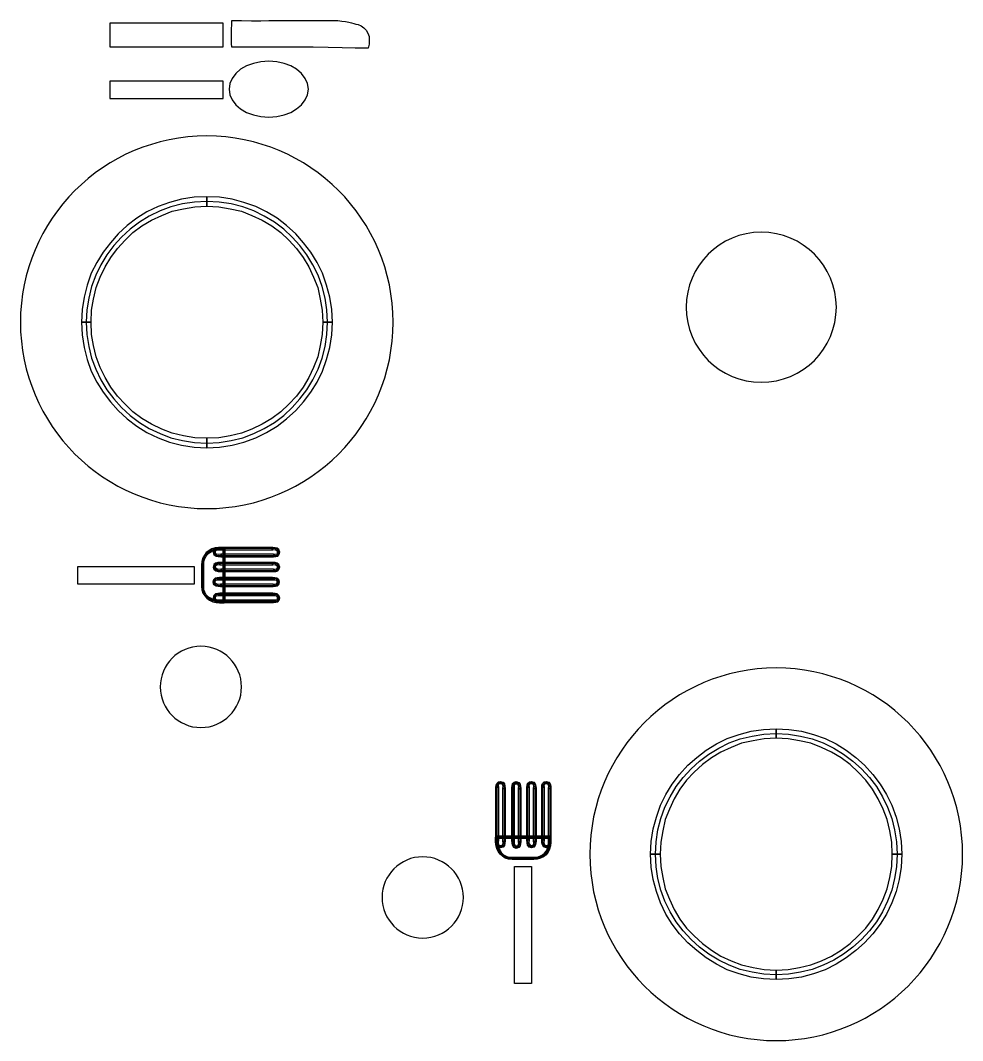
# Model space of a CAD drawing. Header units: millimetres. Extents: x -3817 to 5248, y 289 to 3424.
# Drawn here: x 2190.4 to 2258.1, y 1907.6 to 1981 of the extents above; entities that cross this region are included whole.
import ezdxf

# ---------------------------------------------------------------- set-up
doc = ezdxf.new("R2010")
doc.units = ezdxf.units.MM
doc.layers.add('AMENAGEMENT', color=8, linetype='Continuous', lineweight=9)
doc.layers.add('Mobilier', color=8, linetype='Continuous', lineweight=25)

# ---------------------------------------------------------------- blocks, each defined once
blk = doc.blocks.new('salle à manger_01')
at = {"layer": 'Mobilier'}
for points in [[(-92.089, 0.782), (-92.089, 0.782), (-92.056, 1.415), (-91.956, 1.997), (-91.823, 2.597), (-91.607, 3.146), (-91.357, 3.679), (-91.057, 4.178), (-90.708, 4.644), (-90.308, 5.077), (-89.892, 5.477), (-89.426, 5.826), (-88.926, 6.126), (-88.377, 6.376), (-87.844, 6.592), (-87.245, 6.725), (-86.662, 6.825), (-86.03, 6.858), (-86.03, 7.358), (-86.696, 7.325), (-87.345, 7.225), (-87.978, 7.058), (-88.577, 6.842), (-89.16, 6.559), (-89.692, 6.226), (-90.192, 5.843), (-90.674, 5.41), (-91.074, 4.944), (-91.457, 4.445), (-91.79, 3.912), (-92.073, 3.346), (-92.289, 2.73), (-92.456, 2.097), (-92.556, 1.448), (-92.589, 0.782), (-92.589, 0.782), (-92.089, 0.782)], [(-92.339, 0.782), (-92.306, 0.133), (-92.206, -0.483), (-92.056, -1.099), (-91.84, -1.682), (-91.573, -2.231), (-91.257, -2.747), (-90.891, -3.23), (-90.491, -3.679), (-90.042, -4.096), (-89.559, -4.462), (-89.043, -4.778), (-88.477, -5.044), (-87.911, -5.261), (-87.295, -5.411), (-86.679, -5.511), (-86.03, -5.544), (-85.381, -5.511), (-84.748, -5.411), (-84.149, -5.261), (-83.566, -5.044), (-83.017, -4.778), (-82.484, -4.462), (-82.001, -4.096), (-81.552, -3.679), (-81.152, -3.23), (-80.786, -2.747), (-80.47, -2.231), (-80.203, -1.682), (-79.987, -1.099), (-79.837, -0.483), (-79.737, 0.133), (-79.704, 0.782), (-79.737, 1.431), (-79.837, 2.047), (-79.987, 2.663), (-80.203, 3.246), (-80.47, 3.795), (-80.786, 4.311), (-81.152, 4.794), (-81.552, 5.244), (-82.001, 5.66), (-82.484, 6.026), (-83.017, 6.342), (-83.566, 6.609), (-84.149, 6.825), (-84.748, 6.975), (-85.381, 7.075), (-86.03, 7.108), (-86.679, 7.075), (-87.295, 6.975), (-87.911, 6.825), (-88.477, 6.609), (-89.043, 6.342), (-89.559, 6.026), (-90.042, 5.66), (-90.491, 5.244), (-90.891, 4.794), (-91.257, 4.311), (-91.573, 3.795), (-91.84, 3.246), (-92.056, 2.663), (-92.206, 2.047), (-92.306, 1.431), (-92.339, 0.782), (-92.339, 0.782)], [(-86.03, 6.858), (-86.03, 6.858), (-85.397, 6.825), (-84.798, 6.725), (-84.215, 6.592), (-83.666, 6.376), (-83.133, 6.126), (-82.617, 5.826), (-82.151, 5.477), (-81.735, 5.077), (-81.335, 4.644), (-80.986, 4.178), (-80.686, 3.679), (-80.436, 3.146), (-80.22, 2.597), (-80.087, 1.997), (-79.987, 1.415), (-79.954, 0.782), (-79.454, 0.782), (-79.488, 1.448), (-79.587, 2.097), (-79.754, 2.73), (-79.97, 3.346), (-80.253, 3.912), (-80.586, 4.445), (-80.969, 4.944), (-81.369, 5.41), (-81.851, 5.843), (-82.351, 6.226), (-82.9, 6.559), (-83.466, 6.842), (-84.082, 7.058), (-84.698, 7.225), (-85.364, 7.325), (-86.03, 7.358), (-86.03, 7.358), (-86.03, 6.858)], [(-86.03, -5.294), (-86.03, -5.294), (-86.662, -5.261), (-87.245, -5.161), (-87.844, -5.028), (-88.377, -4.811), (-88.926, -4.562), (-89.426, -4.262), (-89.892, -3.912), (-90.308, -3.513), (-90.708, -3.08), (-91.057, -2.614), (-91.357, -2.114), (-91.607, -1.582), (-91.823, -1.032), (-91.956, -0.433), (-92.056, 0.15), (-92.089, 0.782), (-92.589, 0.782), (-92.556, 0.116), (-92.456, -0.533), (-92.289, -1.166), (-92.073, -1.782), (-91.79, -2.348), (-91.457, -2.88), (-91.074, -3.38), (-90.674, -3.846), (-90.192, -4.279), (-89.692, -4.662), (-89.16, -4.994), (-88.577, -5.277), (-87.978, -5.494), (-87.345, -5.66), (-86.696, -5.76), (-86.03, -5.794), (-86.03, -5.794), (-86.03, -5.294)], [(-79.954, 0.782), (-79.954, 0.782), (-79.987, 0.15), (-80.087, -0.433), (-80.22, -1.032), (-80.436, -1.582), (-80.686, -2.114), (-80.986, -2.614), (-81.335, -3.08), (-81.735, -3.513), (-82.151, -3.912), (-82.617, -4.262), (-83.133, -4.562), (-83.666, -4.811), (-84.215, -5.028), (-84.798, -5.161), (-85.397, -5.261), (-86.03, -5.294), (-86.03, -5.794), (-85.364, -5.76), (-84.698, -5.66), (-84.082, -5.494), (-83.466, -5.277), (-82.9, -4.994), (-82.351, -4.662), (-81.851, -4.279), (-81.369, -3.846), (-80.969, -3.38), (-80.586, -2.88), (-80.253, -2.348), (-79.97, -1.782), (-79.754, -1.166), (-79.587, -0.533), (-79.488, 0.116), (-79.454, 0.782), (-79.454, 0.782), (-79.954, 0.782)], [(-85.414, -11.008), (-85.414, -11.008), (-85.594, -11.034), (-85.76, -11.085), (-85.914, -11.162), (-86.055, -11.264), (-86.157, -11.405), (-86.234, -11.559), (-86.285, -11.738), (-86.311, -11.918), (-86.183, -11.918), (-86.183, -11.738), (-86.131, -11.585), (-86.055, -11.457), (-85.978, -11.341), (-85.862, -11.264), (-85.734, -11.188), (-85.594, -11.136), (-85.414, -11.136), (-85.414, -11.136), (-85.414, -11.136), (-85.376, -11.111), (-85.35, -11.072), (-85.376, -11.034), (-85.414, -11.008), (-85.414, -11.008)], [(-85.133, -11.072), (-85.133, -11.175), (-85.133, -11.316), (-85.133, -11.482), (-85.133, -11.661), (-85.133, -11.866), (-85.133, -12.084), (-85.133, -12.302), (-85.133, -12.519), (-85.133, -12.75), (-85.133, -12.955), (-85.133, -13.16), (-85.133, -13.352), (-85.133, -13.518), (-85.133, -13.659), (-85.133, -13.774), (-85.133, -13.851), (-85.363, -13.851), (-85.542, -13.838), (-85.709, -13.8), (-85.862, -13.723), (-85.99, -13.633), (-86.093, -13.518), (-86.183, -13.377), (-86.234, -13.224), (-86.247, -13.044), (-86.247, -11.918), (-86.234, -11.738), (-86.183, -11.572), (-86.106, -11.431), (-86.016, -11.303), (-85.888, -11.213), (-85.747, -11.136), (-85.594, -11.085), (-85.414, -11.072), (-85.133, -11.072), (-85.133, -11.072)], [(-85.568, -11.252), (-85.568, -11.252), (-85.555, -11.175), (-85.517, -11.149), (-85.453, -11.124), (-85.337, -11.136), (-85.337, -11.008), (-85.453, -11.021), (-85.568, -11.047), (-85.658, -11.124), (-85.696, -11.252), (-85.696, -11.252), (-85.696, -11.252), (-85.67, -11.29), (-85.632, -11.316), (-85.594, -11.29), (-85.568, -11.252), (-85.568, -11.252)], [(-85.632, -11.252), (-85.606, -11.354), (-85.529, -11.405), (-85.427, -11.431), (-85.299, -11.431), (-82.533, -11.431), (-82.418, -11.431), (-82.341, -11.405), (-82.29, -11.354), (-82.277, -11.252), (-82.277, -11.252), (-82.302, -11.149), (-82.367, -11.098), (-82.456, -11.072), (-82.571, -11.072), (-85.337, -11.072), (-85.453, -11.072), (-85.542, -11.098), (-85.606, -11.149), (-85.632, -11.252), (-85.632, -11.252), (-85.632, -11.252)], [(-85.068, -11.072), (-85.133, -11.008), (-85.414, -11.008), (-85.414, -11.136), (-85.133, -11.136), (-85.197, -11.072), (-85.133, -11.136), (-85.094, -11.111), (-85.068, -11.072), (-85.094, -11.034), (-85.133, -11.008), (-85.068, -11.072)], [(-85.337, -11.136), (-85.337, -11.136), (-82.571, -11.136), (-82.571, -11.008), (-85.337, -11.008), (-85.337, -11.008), (-85.337, -11.008), (-85.376, -11.034), (-85.389, -11.072), (-85.376, -11.111), (-85.337, -11.136), (-85.337, -11.136)], [(-85.133, -13.915), (-85.068, -13.851), (-85.068, -13.774), (-85.068, -13.659), (-85.068, -13.518), (-85.068, -13.352), (-85.068, -13.16), (-85.068, -12.955), (-85.068, -12.75), (-85.068, -12.519), (-85.068, -12.302), (-85.068, -12.084), (-85.068, -11.866), (-85.068, -11.661), (-85.068, -11.482), (-85.068, -11.316), (-85.068, -11.175), (-85.068, -11.072), (-85.197, -11.072), (-85.197, -11.175), (-85.197, -11.316), (-85.197, -11.482), (-85.197, -11.661), (-85.197, -11.866), (-85.197, -12.084), (-85.197, -12.302), (-85.197, -12.519), (-85.197, -12.75), (-85.197, -12.955), (-85.197, -13.16), (-85.197, -13.352), (-85.197, -13.518), (-85.197, -13.659), (-85.197, -13.774), (-85.197, -13.851), (-85.133, -13.787), (-85.197, -13.851), (-85.171, -13.89), (-85.133, -13.915), (-85.094, -13.89), (-85.068, -13.851), (-85.133, -13.915)], [(-82.571, -11.136), (-82.571, -11.136), (-82.456, -11.124), (-82.392, -11.149), (-82.354, -11.175), (-82.341, -11.252), (-82.213, -11.252), (-82.251, -11.124), (-82.341, -11.047), (-82.456, -11.021), (-82.571, -11.008), (-82.571, -11.008), (-82.571, -11.008), (-82.61, -11.034), (-82.623, -11.072), (-82.61, -11.111), (-82.571, -11.136), (-82.571, -11.136)], [(-82.341, -11.252), (-82.341, -11.252), (-82.341, -11.341), (-82.367, -11.354), (-82.418, -11.38), (-82.533, -11.367), (-82.533, -11.495), (-82.418, -11.482), (-82.315, -11.457), (-82.238, -11.367), (-82.213, -11.252), (-82.213, -11.252), (-82.213, -11.252), (-82.238, -11.213), (-82.277, -11.2), (-82.315, -11.213), (-82.341, -11.252), (-82.341, -11.252)], [(-82.341, -11.252), (-82.277, -11.252), (-82.277, -11.252), (-82.277, -11.252), (-82.277, -11.252), (-82.213, -11.252), (-82.213, -11.252), (-82.238, -11.213), (-82.277, -11.2), (-82.315, -11.213), (-82.341, -11.252), (-82.341, -11.252)], [(-85.299, -11.367), (-85.299, -11.367), (-85.427, -11.38), (-85.517, -11.354), (-85.555, -11.328), (-85.568, -11.252), (-85.696, -11.252), (-85.658, -11.38), (-85.542, -11.457), (-85.427, -11.482), (-85.299, -11.495), (-85.299, -11.495), (-85.299, -11.495), (-85.261, -11.469), (-85.235, -11.431), (-85.261, -11.393), (-85.299, -11.367), (-85.299, -11.367)], [(-85.568, -11.252), (-85.632, -11.252), (-85.632, -11.252), (-85.632, -11.252), (-85.632, -11.252), (-85.696, -11.252), (-85.696, -11.252), (-85.67, -11.29), (-85.632, -11.316), (-85.594, -11.29), (-85.568, -11.252), (-85.568, -11.252)], [(-82.533, -11.367), (-82.533, -11.367), (-85.299, -11.367), (-85.299, -11.495), (-82.533, -11.495), (-82.533, -11.495), (-82.533, -11.495), (-82.495, -11.469), (-82.469, -11.431), (-82.495, -11.393), (-82.533, -11.367), (-82.533, -11.367)], [(-92.803, -12.916), (-86.669, -12.916), (-86.669, -12.02), (-92.803, -12.02), (-92.803, -12.916), (-92.803, -12.916)], [(-86.311, -11.918), (-86.311, -11.918), (-86.311, -13.044), (-86.183, -13.044), (-86.183, -11.918), (-86.183, -11.918), (-86.183, -11.918), (-86.208, -11.879), (-86.247, -11.866), (-86.285, -11.879), (-86.311, -11.918), (-86.311, -11.918)], [(-85.568, -12.033), (-85.568, -12.033), (-85.555, -11.956), (-85.517, -11.93), (-85.453, -11.905), (-85.337, -11.918), (-85.337, -11.789), (-85.453, -11.802), (-85.568, -11.828), (-85.658, -11.905), (-85.696, -12.033), (-85.696, -12.033), (-85.696, -12.033), (-85.67, -12.071), (-85.632, -12.097), (-85.594, -12.071), (-85.568, -12.033), (-85.568, -12.033)], [(-85.299, -12.148), (-85.299, -12.148), (-85.427, -12.161), (-85.504, -12.135), (-85.555, -12.097), (-85.568, -12.033), (-85.696, -12.033), (-85.658, -12.148), (-85.555, -12.238), (-85.427, -12.263), (-85.299, -12.276), (-85.299, -12.276), (-85.299, -12.276), (-85.261, -12.25), (-85.235, -12.212), (-85.261, -12.174), (-85.299, -12.148), (-85.299, -12.148)], [(-85.568, -12.033), (-85.632, -12.033), (-85.632, -12.033), (-85.632, -12.033), (-85.632, -12.033), (-85.696, -12.033), (-85.696, -12.033), (-85.67, -12.071), (-85.632, -12.097), (-85.594, -12.071), (-85.568, -12.033), (-85.568, -12.033)], [(-85.632, -12.033), (-85.606, -12.122), (-85.529, -12.186), (-85.427, -12.212), (-85.299, -12.212), (-82.533, -12.212), (-82.418, -12.212), (-82.341, -12.186), (-82.29, -12.122), (-82.277, -12.033), (-82.277, -12.033), (-82.302, -11.93), (-82.367, -11.879), (-82.456, -11.854), (-82.571, -11.854), (-85.337, -11.854), (-85.453, -11.854), (-85.542, -11.879), (-85.606, -11.93), (-85.632, -12.033), (-85.632, -12.033), (-85.632, -12.033)], [(-85.337, -11.918), (-85.337, -11.918), (-82.571, -11.918), (-82.571, -11.789), (-85.337, -11.789), (-85.337, -11.789), (-85.337, -11.789), (-85.376, -11.815), (-85.389, -11.854), (-85.376, -11.892), (-85.337, -11.918), (-85.337, -11.918)], [(-82.533, -12.148), (-82.533, -12.148), (-85.299, -12.148), (-85.299, -12.276), (-82.533, -12.276), (-82.533, -12.276), (-82.533, -12.276), (-82.495, -12.25), (-82.469, -12.212), (-82.495, -12.174), (-82.533, -12.148), (-82.533, -12.148)], [(-82.571, -11.918), (-82.571, -11.918), (-82.456, -11.905), (-82.392, -11.93), (-82.354, -11.956), (-82.341, -12.033), (-82.213, -12.033), (-82.251, -11.905), (-82.341, -11.828), (-82.456, -11.802), (-82.571, -11.789), (-82.571, -11.789), (-82.571, -11.789), (-82.61, -11.815), (-82.623, -11.854), (-82.61, -11.892), (-82.571, -11.918), (-82.571, -11.918)], [(-82.341, -12.033), (-82.341, -12.033), (-82.341, -12.11), (-82.367, -12.135), (-82.418, -12.161), (-82.533, -12.148), (-82.533, -12.276), (-82.418, -12.263), (-82.315, -12.238), (-82.238, -12.135), (-82.213, -12.033), (-82.213, -12.033), (-82.213, -12.033), (-82.238, -11.994), (-82.277, -11.982), (-82.315, -11.994), (-82.341, -12.033), (-82.341, -12.033)], [(-82.341, -12.033), (-82.277, -12.033), (-82.277, -12.033), (-82.277, -12.033), (-82.277, -12.033), (-82.213, -12.033), (-82.213, -12.033), (-82.238, -11.994), (-82.277, -11.982), (-82.315, -11.994), (-82.341, -12.033), (-82.341, -12.033)], [(-85.594, -12.827), (-85.594, -12.827), (-85.581, -12.75), (-85.542, -12.724), (-85.478, -12.699), (-85.363, -12.711), (-85.363, -12.583), (-85.478, -12.596), (-85.594, -12.622), (-85.683, -12.699), (-85.722, -12.827), (-85.722, -12.827), (-85.722, -12.827), (-85.696, -12.865), (-85.658, -12.891), (-85.619, -12.865), (-85.594, -12.827), (-85.594, -12.827)], [(-85.658, -12.827), (-85.632, -12.916), (-85.542, -12.968), (-85.44, -12.993), (-85.312, -12.993), (-82.546, -12.993), (-82.431, -12.993), (-82.354, -12.968), (-82.302, -12.916), (-82.29, -12.827), (-82.29, -12.827), (-82.315, -12.724), (-82.379, -12.673), (-82.469, -12.647), (-82.584, -12.647), (-85.363, -12.647), (-85.478, -12.647), (-85.568, -12.673), (-85.632, -12.724), (-85.658, -12.827), (-85.658, -12.827), (-85.658, -12.827)], [(-85.363, -12.711), (-85.363, -12.711), (-82.584, -12.711), (-82.584, -12.583), (-85.363, -12.583), (-85.363, -12.583), (-85.363, -12.583), (-85.401, -12.609), (-85.414, -12.647), (-85.401, -12.686), (-85.363, -12.711), (-85.363, -12.711)], [(-82.584, -12.711), (-82.584, -12.711), (-82.469, -12.699), (-82.405, -12.724), (-82.367, -12.75), (-82.354, -12.827), (-82.226, -12.827), (-82.264, -12.699), (-82.354, -12.622), (-82.469, -12.596), (-82.584, -12.583), (-82.584, -12.583), (-82.584, -12.583), (-82.623, -12.609), (-82.635, -12.647), (-82.623, -12.686), (-82.584, -12.711), (-82.584, -12.711)], [(-82.354, -12.827), (-82.354, -12.827), (-82.354, -12.891), (-82.379, -12.916), (-82.431, -12.942), (-82.546, -12.929), (-82.546, -13.057), (-82.431, -13.044), (-82.328, -13.019), (-82.251, -12.942), (-82.226, -12.827), (-82.226, -12.827), (-82.226, -12.827), (-82.251, -12.788), (-82.29, -12.776), (-82.328, -12.788), (-82.354, -12.827), (-82.354, -12.827)], [(-82.354, -12.827), (-82.29, -12.827), (-82.29, -12.827), (-82.29, -12.827), (-82.29, -12.827), (-82.226, -12.827), (-82.226, -12.827), (-82.251, -12.788), (-82.29, -12.776), (-82.328, -12.788), (-82.354, -12.827), (-82.354, -12.827)], [(-86.311, -13.044), (-86.311, -13.044), (-86.285, -13.224), (-86.234, -13.403), (-86.131, -13.544), (-86.029, -13.672), (-85.888, -13.774), (-85.722, -13.851), (-85.542, -13.89), (-85.363, -13.915), (-85.363, -13.787), (-85.542, -13.787), (-85.696, -13.749), (-85.837, -13.672), (-85.952, -13.595), (-86.055, -13.493), (-86.131, -13.352), (-86.183, -13.224), (-86.183, -13.044), (-86.183, -13.044), (-86.183, -13.044), (-86.208, -13.006), (-86.247, -12.993), (-86.285, -13.006), (-86.311, -13.044), (-86.311, -13.044)], [(-85.312, -12.929), (-85.312, -12.929), (-85.44, -12.942), (-85.529, -12.916), (-85.594, -12.878), (-85.594, -12.827), (-85.722, -12.827), (-85.67, -12.955), (-85.555, -13.019), (-85.44, -13.044), (-85.312, -13.057), (-85.312, -13.057), (-85.312, -13.057), (-85.273, -13.032), (-85.248, -12.993), (-85.273, -12.955), (-85.312, -12.929), (-85.312, -12.929)], [(-85.594, -12.827), (-85.658, -12.827), (-85.658, -12.827), (-85.658, -12.827), (-85.658, -12.827), (-85.722, -12.827), (-85.722, -12.827), (-85.696, -12.865), (-85.658, -12.891), (-85.619, -12.865), (-85.594, -12.827), (-85.594, -12.827)], [(-82.546, -12.929), (-82.546, -12.929), (-85.312, -12.929), (-85.312, -13.057), (-82.546, -13.057), (-82.546, -13.057), (-82.546, -13.057), (-82.507, -13.032), (-82.482, -12.993), (-82.507, -12.955), (-82.546, -12.929), (-82.546, -12.929)], [(-85.568, -13.646), (-85.568, -13.646), (-85.555, -13.569), (-85.517, -13.544), (-85.453, -13.518), (-85.337, -13.531), (-85.337, -13.403), (-85.453, -13.416), (-85.568, -13.441), (-85.658, -13.518), (-85.696, -13.646), (-85.696, -13.646), (-85.696, -13.646), (-85.67, -13.685), (-85.632, -13.71), (-85.594, -13.685), (-85.568, -13.646), (-85.568, -13.646)], [(-85.299, -13.762), (-85.299, -13.762), (-85.427, -13.774), (-85.517, -13.749), (-85.555, -13.723), (-85.568, -13.646), (-85.696, -13.646), (-85.658, -13.774), (-85.542, -13.851), (-85.427, -13.877), (-85.299, -13.89), (-85.299, -13.89), (-85.299, -13.89), (-85.261, -13.864), (-85.235, -13.826), (-85.261, -13.787), (-85.299, -13.762), (-85.299, -13.762)], [(-85.568, -13.646), (-85.632, -13.646), (-85.632, -13.646), (-85.632, -13.646), (-85.632, -13.646), (-85.696, -13.646), (-85.696, -13.646), (-85.67, -13.685), (-85.632, -13.71), (-85.594, -13.685), (-85.568, -13.646), (-85.568, -13.646)], [(-85.632, -13.646), (-85.606, -13.749), (-85.529, -13.8), (-85.427, -13.826), (-85.299, -13.826), (-82.533, -13.826), (-82.418, -13.826), (-82.341, -13.8), (-82.29, -13.749), (-82.277, -13.646), (-82.277, -13.646), (-82.302, -13.544), (-82.367, -13.493), (-82.456, -13.467), (-82.571, -13.467), (-85.337, -13.467), (-85.453, -13.467), (-85.542, -13.493), (-85.606, -13.544), (-85.632, -13.646), (-85.632, -13.646), (-85.632, -13.646)], [(-85.363, -13.915), (-85.363, -13.915), (-85.133, -13.915), (-85.133, -13.787), (-85.363, -13.787), (-85.363, -13.787), (-85.363, -13.787), (-85.401, -13.813), (-85.414, -13.851), (-85.401, -13.89), (-85.363, -13.915), (-85.363, -13.915)], [(-85.337, -13.531), (-85.337, -13.531), (-82.571, -13.531), (-82.571, -13.403), (-85.337, -13.403), (-85.337, -13.403), (-85.337, -13.403), (-85.376, -13.429), (-85.389, -13.467), (-85.376, -13.505), (-85.337, -13.531), (-85.337, -13.531)], [(-82.533, -13.762), (-82.533, -13.762), (-85.299, -13.762), (-85.299, -13.89), (-82.533, -13.89), (-82.533, -13.89), (-82.533, -13.89), (-82.495, -13.864), (-82.469, -13.826), (-82.495, -13.787), (-82.533, -13.762), (-82.533, -13.762)], [(-82.571, -13.531), (-82.571, -13.531), (-82.456, -13.518), (-82.392, -13.544), (-82.354, -13.569), (-82.341, -13.646), (-82.213, -13.646), (-82.251, -13.518), (-82.341, -13.441), (-82.456, -13.416), (-82.571, -13.403), (-82.571, -13.403), (-82.571, -13.403), (-82.61, -13.429), (-82.623, -13.467), (-82.61, -13.505), (-82.571, -13.531), (-82.571, -13.531)], [(-82.341, -13.646), (-82.341, -13.646), (-82.341, -13.736), (-82.367, -13.749), (-82.418, -13.774), (-82.533, -13.762), (-82.533, -13.89), (-82.418, -13.877), (-82.315, -13.851), (-82.238, -13.762), (-82.213, -13.646), (-82.213, -13.646), (-82.213, -13.646), (-82.238, -13.608), (-82.277, -13.595), (-82.315, -13.608), (-82.341, -13.646), (-82.341, -13.646)], [(-82.341, -13.646), (-82.277, -13.646), (-82.277, -13.646), (-82.277, -13.646), (-82.277, -13.646), (-82.213, -13.646), (-82.213, -13.646), (-82.238, -13.608), (-82.277, -13.595), (-82.315, -13.608), (-82.341, -13.646), (-82.341, -13.646)], [(-42.587, -21.108), (-42.651, -20.942), (-42.753, -20.801), (-42.881, -20.686), (-43.035, -20.596), (-43.214, -20.532), (-43.406, -20.519), (-43.611, -20.532), (-43.829, -20.583), (-43.816, -21.262), (-43.803, -21.941), (-43.79, -22.671), (-43.777, -23.452), (-43.777, -24.323), (-43.777, -25.718), (-43.777, -27.05), (-43.777, -27.716), (-43.573, -27.729), (-43.368, -27.729), (-43.163, -27.729), (-42.971, -27.729), (-42.791, -27.729), (-42.625, -27.716), (-42.484, -27.716), (-42.369, -27.716), (-42.382, -27.204), (-42.394, -26.692), (-42.394, -26.205), (-42.382, -25.782), (-42.382, -25.078), (-42.382, -24.028), (-42.369, -23.004), (-42.369, -22.402), (-42.382, -22.171), (-42.407, -21.953), (-42.433, -21.761), (-42.459, -21.595), (-42.497, -21.454), (-42.535, -21.326), (-42.561, -21.224), (-42.587, -21.108), (-42.587, -21.108)], [(-58.174, -22.95), (-58.174, -22.95), (-58.806, -22.984), (-59.389, -23.084), (-59.988, -23.217), (-60.538, -23.433), (-61.07, -23.683), (-61.57, -23.983), (-62.036, -24.332), (-62.469, -24.732), (-62.868, -25.148), (-63.218, -25.614), (-63.518, -26.13), (-63.767, -26.663), (-63.984, -27.212), (-64.117, -27.795), (-64.217, -28.394), (-64.25, -29.027), (-64.75, -29.027), (-64.716, -28.361), (-64.616, -27.695), (-64.45, -27.079), (-64.233, -26.463), (-63.95, -25.897), (-63.618, -25.348), (-63.235, -24.848), (-62.802, -24.365), (-62.336, -23.966), (-61.836, -23.583), (-61.304, -23.25), (-60.738, -22.967), (-60.122, -22.751), (-59.489, -22.584), (-58.84, -22.484), (-58.174, -22.451), (-58.174, -22.451), (-58.174, -22.95)], [(-58.174, -35.336), (-58.823, -35.303), (-59.439, -35.203), (-60.055, -35.053), (-60.638, -34.837), (-61.187, -34.57), (-61.703, -34.254), (-62.186, -33.888), (-62.635, -33.488), (-63.052, -33.039), (-63.418, -32.556), (-63.734, -32.04), (-64, -31.474), (-64.217, -30.908), (-64.367, -30.292), (-64.467, -29.676), (-64.5, -29.027), (-64.467, -28.377), (-64.367, -27.745), (-64.217, -27.146), (-64, -26.563), (-63.734, -26.014), (-63.418, -25.481), (-63.052, -24.998), (-62.635, -24.549), (-62.186, -24.149), (-61.703, -23.783), (-61.187, -23.467), (-60.638, -23.2), (-60.055, -22.984), (-59.439, -22.834), (-58.823, -22.734), (-58.174, -22.701), (-57.525, -22.734), (-56.909, -22.834), (-56.293, -22.984), (-55.71, -23.2), (-55.161, -23.467), (-54.645, -23.783), (-54.162, -24.149), (-53.712, -24.549), (-53.296, -24.998), (-52.93, -25.481), (-52.614, -26.014), (-52.347, -26.563), (-52.131, -27.146), (-51.981, -27.745), (-51.881, -28.377), (-51.848, -29.027), (-51.881, -29.676), (-51.981, -30.292), (-52.131, -30.908), (-52.347, -31.474), (-52.614, -32.04), (-52.93, -32.556), (-53.296, -33.039), (-53.712, -33.488), (-54.162, -33.888), (-54.645, -34.254), (-55.161, -34.57), (-55.71, -34.837), (-56.293, -35.053), (-56.909, -35.203), (-57.525, -35.303), (-58.174, -35.336), (-58.174, -35.336)], [(-52.098, -29.027), (-52.098, -29.027), (-52.131, -28.394), (-52.231, -27.795), (-52.364, -27.212), (-52.58, -26.663), (-52.83, -26.13), (-53.13, -25.614), (-53.479, -25.148), (-53.879, -24.732), (-54.312, -24.332), (-54.778, -23.983), (-55.277, -23.683), (-55.81, -23.433), (-56.359, -23.217), (-56.959, -23.084), (-57.541, -22.984), (-58.174, -22.95), (-58.174, -22.451), (-57.508, -22.484), (-56.859, -22.584), (-56.226, -22.751), (-55.61, -22.967), (-55.044, -23.25), (-54.511, -23.583), (-54.012, -23.966), (-53.546, -24.365), (-53.113, -24.848), (-52.73, -25.348), (-52.397, -25.897), (-52.114, -26.463), (-51.898, -27.079), (-51.731, -27.695), (-51.631, -28.361), (-51.598, -29.027), (-51.598, -29.027), (-52.098, -29.027)], [(-45.967, -27.857), (-46.262, -27.818), (-46.531, -27.69), (-46.787, -27.498), (-47.004, -27.255), (-47.184, -26.948), (-47.312, -26.589), (-47.401, -26.205), (-47.427, -25.782), (-47.401, -25.36), (-47.312, -24.976), (-47.184, -24.63), (-47.004, -24.323), (-46.787, -24.066), (-46.531, -23.874), (-46.262, -23.746), (-45.967, -23.708), (-45.673, -23.746), (-45.404, -23.874), (-45.148, -24.066), (-44.93, -24.323), (-44.751, -24.63), (-44.623, -24.976), (-44.533, -25.36), (-44.507, -25.782), (-44.533, -26.205), (-44.623, -26.589), (-44.751, -26.948), (-44.93, -27.255), (-45.148, -27.498), (-45.404, -27.69), (-45.673, -27.818), (-45.967, -27.857), (-45.967, -27.857)], [(-72.602, -25.338), (-72.602, -25.338), (-72.692, -25.338), (-72.705, -25.363), (-72.73, -25.415), (-72.718, -25.53), (-72.846, -25.53), (-72.833, -25.415), (-72.807, -25.312), (-72.718, -25.235), (-72.602, -25.21), (-72.602, -25.21), (-72.602, -25.21), (-72.564, -25.235), (-72.551, -25.274), (-72.564, -25.312), (-72.602, -25.338), (-72.602, -25.338)], [(-72.718, -25.53), (-72.718, -25.53), (-72.718, -28.296), (-72.846, -28.296), (-72.846, -25.53), (-72.846, -25.53), (-72.846, -25.53), (-72.82, -25.491), (-72.782, -25.466), (-72.743, -25.491), (-72.718, -25.53), (-72.718, -25.53)], [(-72.602, -28.629), (-72.705, -28.603), (-72.756, -28.526), (-72.782, -28.424), (-72.782, -28.296), (-72.782, -25.53), (-72.782, -25.415), (-72.756, -25.338), (-72.705, -25.286), (-72.602, -25.274), (-72.602, -25.274), (-72.5, -25.299), (-72.449, -25.363), (-72.423, -25.453), (-72.423, -25.568), (-72.423, -28.334), (-72.423, -28.449), (-72.449, -28.539), (-72.5, -28.603), (-72.602, -28.629), (-72.602, -28.629), (-72.602, -28.629)], [(-72.602, -25.338), (-72.602, -25.274), (-72.602, -25.274), (-72.602, -25.274), (-72.602, -25.274), (-72.602, -25.21), (-72.602, -25.21), (-72.564, -25.235), (-72.551, -25.274), (-72.564, -25.312), (-72.602, -25.338), (-72.602, -25.338)], [(-72.487, -25.568), (-72.487, -25.568), (-72.474, -25.453), (-72.5, -25.389), (-72.525, -25.351), (-72.602, -25.338), (-72.602, -25.21), (-72.474, -25.248), (-72.397, -25.338), (-72.372, -25.453), (-72.359, -25.568), (-72.359, -25.568), (-72.359, -25.568), (-72.385, -25.607), (-72.423, -25.619), (-72.461, -25.607), (-72.487, -25.568), (-72.487, -25.568)], [(-72.487, -28.334), (-72.487, -28.334), (-72.487, -25.568), (-72.359, -25.568), (-72.359, -28.334), (-72.359, -28.334), (-72.359, -28.334), (-72.385, -28.373), (-72.423, -28.385), (-72.461, -28.373), (-72.487, -28.334), (-72.487, -28.334)], [(-71.783, -25.351), (-71.783, -25.351), (-71.847, -25.351), (-71.872, -25.376), (-71.898, -25.427), (-71.885, -25.543), (-72.013, -25.543), (-72, -25.427), (-71.975, -25.325), (-71.898, -25.248), (-71.783, -25.222), (-71.783, -25.222), (-71.783, -25.222), (-71.744, -25.248), (-71.732, -25.286), (-71.744, -25.325), (-71.783, -25.351), (-71.783, -25.351)], [(-71.885, -25.543), (-71.885, -25.543), (-71.885, -28.309), (-72.013, -28.309), (-72.013, -25.543), (-72.013, -25.543), (-72.013, -25.543), (-71.988, -25.504), (-71.949, -25.479), (-71.911, -25.504), (-71.885, -25.543), (-71.885, -25.543)], [(-71.783, -28.654), (-71.872, -28.629), (-71.924, -28.539), (-71.949, -28.437), (-71.949, -28.309), (-71.949, -25.543), (-71.949, -25.427), (-71.924, -25.351), (-71.872, -25.299), (-71.783, -25.286), (-71.783, -25.286), (-71.68, -25.312), (-71.629, -25.376), (-71.603, -25.466), (-71.603, -25.581), (-71.603, -28.36), (-71.603, -28.475), (-71.629, -28.565), (-71.68, -28.629), (-71.783, -28.654), (-71.783, -28.654), (-71.783, -28.654)], [(-71.783, -25.351), (-71.783, -25.286), (-71.783, -25.286), (-71.783, -25.286), (-71.783, -25.286), (-71.783, -25.222), (-71.783, -25.222), (-71.744, -25.248), (-71.732, -25.286), (-71.744, -25.325), (-71.783, -25.351), (-71.783, -25.351)], [(-71.667, -25.581), (-71.667, -25.581), (-71.655, -25.466), (-71.68, -25.402), (-71.706, -25.363), (-71.783, -25.351), (-71.783, -25.222), (-71.655, -25.261), (-71.578, -25.351), (-71.552, -25.466), (-71.539, -25.581), (-71.539, -25.581), (-71.539, -25.581), (-71.565, -25.619), (-71.603, -25.632), (-71.642, -25.619), (-71.667, -25.581), (-71.667, -25.581)], [(-71.667, -28.36), (-71.667, -28.36), (-71.667, -25.581), (-71.539, -25.581), (-71.539, -28.36), (-71.539, -28.36), (-71.539, -28.36), (-71.565, -28.398), (-71.603, -28.411), (-71.642, -28.398), (-71.667, -28.36), (-71.667, -28.36)], [(-70.989, -25.338), (-70.989, -25.338), (-71.066, -25.338), (-71.091, -25.363), (-71.117, -25.415), (-71.104, -25.53), (-71.232, -25.53), (-71.219, -25.415), (-71.194, -25.312), (-71.091, -25.235), (-70.989, -25.21), (-70.989, -25.21), (-70.989, -25.21), (-70.95, -25.235), (-70.938, -25.274), (-70.95, -25.312), (-70.989, -25.338), (-70.989, -25.338)], [(-71.104, -25.53), (-71.104, -25.53), (-71.104, -28.296), (-71.232, -28.296), (-71.232, -25.53), (-71.232, -25.53), (-71.232, -25.53), (-71.206, -25.491), (-71.168, -25.466), (-71.13, -25.491), (-71.104, -25.53), (-71.104, -25.53)], [(-70.989, -28.629), (-71.078, -28.603), (-71.142, -28.526), (-71.168, -28.424), (-71.168, -28.296), (-71.168, -25.53), (-71.168, -25.415), (-71.142, -25.338), (-71.078, -25.286), (-70.989, -25.274), (-70.989, -25.274), (-70.886, -25.299), (-70.835, -25.363), (-70.81, -25.453), (-70.81, -25.568), (-70.81, -28.334), (-70.81, -28.449), (-70.835, -28.539), (-70.886, -28.603), (-70.989, -28.629), (-70.989, -28.629), (-70.989, -28.629)], [(-70.989, -25.338), (-70.989, -25.274), (-70.989, -25.274), (-70.989, -25.274), (-70.989, -25.274), (-70.989, -25.21), (-70.989, -25.21), (-70.95, -25.235), (-70.938, -25.274), (-70.95, -25.312), (-70.989, -25.338), (-70.989, -25.338)], [(-70.874, -25.568), (-70.874, -25.568), (-70.861, -25.453), (-70.886, -25.389), (-70.912, -25.351), (-70.989, -25.338), (-70.989, -25.21), (-70.861, -25.248), (-70.784, -25.338), (-70.758, -25.453), (-70.745, -25.568), (-70.745, -25.568), (-70.745, -25.568), (-70.771, -25.607), (-70.81, -25.619), (-70.848, -25.607), (-70.874, -25.568), (-70.874, -25.568)], [(-70.874, -28.334), (-70.874, -28.334), (-70.874, -25.568), (-70.745, -25.568), (-70.745, -28.334), (-70.745, -28.334), (-70.745, -28.334), (-70.771, -28.373), (-70.81, -28.385), (-70.848, -28.373), (-70.874, -28.334), (-70.874, -28.334)], [(-70.208, -25.338), (-70.208, -25.338), (-70.297, -25.338), (-70.31, -25.363), (-70.336, -25.415), (-70.323, -25.53), (-70.451, -25.53), (-70.438, -25.415), (-70.413, -25.312), (-70.323, -25.235), (-70.208, -25.21), (-70.208, -25.21), (-70.208, -25.21), (-70.169, -25.235), (-70.156, -25.274), (-70.169, -25.312), (-70.208, -25.338), (-70.208, -25.338)], [(-70.323, -25.53), (-70.323, -25.53), (-70.323, -28.296), (-70.451, -28.296), (-70.451, -25.53), (-70.451, -25.53), (-70.451, -25.53), (-70.425, -25.491), (-70.387, -25.466), (-70.349, -25.491), (-70.323, -25.53), (-70.323, -25.53)], [(-70.208, -28.629), (-70.31, -28.603), (-70.361, -28.526), (-70.387, -28.424), (-70.387, -28.296), (-70.387, -25.53), (-70.387, -25.415), (-70.361, -25.338), (-70.31, -25.286), (-70.208, -25.274), (-70.208, -25.274), (-70.105, -25.299), (-70.054, -25.363), (-70.028, -25.453), (-70.028, -25.568), (-70.028, -28.334), (-70.028, -28.449), (-70.054, -28.539), (-70.105, -28.603), (-70.208, -28.629), (-70.208, -28.629), (-70.208, -28.629)], [(-70.208, -25.338), (-70.208, -25.274), (-70.208, -25.274), (-70.208, -25.274), (-70.208, -25.274), (-70.208, -25.21), (-70.208, -25.21), (-70.169, -25.235), (-70.156, -25.274), (-70.169, -25.312), (-70.208, -25.338), (-70.208, -25.338)], [(-70.092, -25.568), (-70.092, -25.568), (-70.08, -25.453), (-70.105, -25.389), (-70.131, -25.351), (-70.208, -25.338), (-70.208, -25.21), (-70.08, -25.248), (-70.003, -25.338), (-69.977, -25.453), (-69.964, -25.568), (-69.964, -25.568), (-69.964, -25.568), (-69.99, -25.607), (-70.028, -25.619), (-70.067, -25.607), (-70.092, -25.568), (-70.092, -25.568)], [(-70.092, -28.334), (-70.092, -28.334), (-70.092, -25.568), (-69.964, -25.568), (-69.964, -28.334), (-69.964, -28.334), (-69.964, -28.334), (-69.99, -28.373), (-70.028, -28.385), (-70.067, -28.373), (-70.092, -28.334), (-70.092, -28.334)], [(-72.871, -28.129), (-72.807, -28.065), (-72.73, -28.065), (-72.615, -28.065), (-72.474, -28.065), (-72.308, -28.065), (-72.116, -28.065), (-71.911, -28.065), (-71.706, -28.065), (-71.475, -28.065), (-71.258, -28.065), (-71.04, -28.065), (-70.822, -28.065), (-70.617, -28.065), (-70.438, -28.065), (-70.272, -28.065), (-70.131, -28.065), (-70.028, -28.065), (-70.028, -28.193), (-70.131, -28.193), (-70.272, -28.193), (-70.438, -28.193), (-70.617, -28.193), (-70.822, -28.193), (-71.04, -28.193), (-71.258, -28.193), (-71.475, -28.193), (-71.706, -28.193), (-71.911, -28.193), (-72.116, -28.193), (-72.308, -28.193), (-72.474, -28.193), (-72.615, -28.193), (-72.73, -28.193), (-72.807, -28.193), (-72.743, -28.129), (-72.807, -28.193), (-72.846, -28.168), (-72.871, -28.129), (-72.846, -28.091), (-72.807, -28.065), (-72.871, -28.129)], [(-72.871, -28.36), (-72.871, -28.36), (-72.871, -28.129), (-72.743, -28.129), (-72.743, -28.36), (-72.743, -28.36), (-72.743, -28.36), (-72.769, -28.398), (-72.807, -28.411), (-72.846, -28.398), (-72.871, -28.36), (-72.871, -28.36)], [(-72.718, -28.296), (-72.718, -28.296), (-72.73, -28.424), (-72.705, -28.513), (-72.679, -28.552), (-72.602, -28.565), (-72.602, -28.693), (-72.73, -28.654), (-72.807, -28.539), (-72.833, -28.424), (-72.846, -28.296), (-72.846, -28.296), (-72.846, -28.296), (-72.82, -28.257), (-72.782, -28.232), (-72.743, -28.257), (-72.718, -28.296), (-72.718, -28.296)], [(-70.028, -28.129), (-70.131, -28.129), (-70.272, -28.129), (-70.438, -28.129), (-70.617, -28.129), (-70.822, -28.129), (-71.04, -28.129), (-71.258, -28.129), (-71.475, -28.129), (-71.706, -28.129), (-71.911, -28.129), (-72.116, -28.129), (-72.308, -28.129), (-72.474, -28.129), (-72.615, -28.129), (-72.73, -28.129), (-72.807, -28.129), (-72.807, -28.36), (-72.794, -28.539), (-72.756, -28.706), (-72.679, -28.859), (-72.589, -28.987), (-72.474, -29.09), (-72.333, -29.179), (-72.18, -29.231), (-72, -29.243), (-70.874, -29.243), (-70.694, -29.231), (-70.528, -29.179), (-70.387, -29.103), (-70.259, -29.013), (-70.169, -28.885), (-70.092, -28.744), (-70.041, -28.59), (-70.028, -28.411), (-70.028, -28.129), (-70.028, -28.129)], [(-71.885, -28.309), (-71.885, -28.309), (-71.898, -28.437), (-71.872, -28.526), (-71.834, -28.59), (-71.783, -28.59), (-71.783, -28.718), (-71.911, -28.667), (-71.975, -28.552), (-72, -28.437), (-72.013, -28.309), (-72.013, -28.309), (-72.013, -28.309), (-71.988, -28.27), (-71.949, -28.245), (-71.911, -28.27), (-71.885, -28.309), (-71.885, -28.309)], [(-71.104, -28.296), (-71.104, -28.296), (-71.117, -28.424), (-71.091, -28.501), (-71.053, -28.552), (-70.989, -28.565), (-70.989, -28.693), (-71.104, -28.654), (-71.194, -28.552), (-71.219, -28.424), (-71.232, -28.296), (-71.232, -28.296), (-71.232, -28.296), (-71.206, -28.257), (-71.168, -28.232), (-71.13, -28.257), (-71.104, -28.296), (-71.104, -28.296)], [(-70.323, -28.296), (-70.323, -28.296), (-70.336, -28.424), (-70.31, -28.513), (-70.284, -28.552), (-70.208, -28.565), (-70.208, -28.693), (-70.336, -28.654), (-70.413, -28.539), (-70.438, -28.424), (-70.451, -28.296), (-70.451, -28.296), (-70.451, -28.296), (-70.425, -28.257), (-70.387, -28.232), (-70.349, -28.257), (-70.323, -28.296), (-70.323, -28.296)], [(-70.028, -28.065), (-69.964, -28.129), (-69.964, -28.411), (-70.092, -28.411), (-70.092, -28.129), (-70.028, -28.193), (-70.092, -28.129), (-70.067, -28.091), (-70.028, -28.065), (-69.99, -28.091), (-69.964, -28.129), (-70.028, -28.065)], [(-46.454, -34.093), (-46.454, -28.164), (-45.557, -28.164), (-45.557, -34.093), (-46.454, -34.093), (-46.454, -34.093)], [(-43.752, -34.093), (-43.752, -28.164), (-42.51, -28.164), (-42.51, -34.093), (-43.752, -34.093), (-43.752, -34.093)], [(-72, -29.307), (-72, -29.307), (-72.18, -29.282), (-72.359, -29.231), (-72.5, -29.128), (-72.628, -29.026), (-72.73, -28.885), (-72.807, -28.718), (-72.846, -28.539), (-72.871, -28.36), (-72.743, -28.36), (-72.743, -28.539), (-72.705, -28.693), (-72.628, -28.834), (-72.551, -28.949), (-72.449, -29.051), (-72.308, -29.128), (-72.18, -29.179), (-72, -29.179), (-72, -29.179), (-72, -29.179), (-71.962, -29.205), (-71.949, -29.243), (-71.962, -29.282), (-72, -29.307), (-72, -29.307)], [(-72.602, -28.565), (-72.602, -28.565), (-72.525, -28.552), (-72.5, -28.513), (-72.474, -28.449), (-72.487, -28.334), (-72.359, -28.334), (-72.372, -28.449), (-72.397, -28.565), (-72.474, -28.654), (-72.602, -28.693), (-72.602, -28.693), (-72.602, -28.693), (-72.641, -28.667), (-72.666, -28.629), (-72.641, -28.59), (-72.602, -28.565), (-72.602, -28.565)], [(-72.602, -28.565), (-72.602, -28.629), (-72.602, -28.629), (-72.602, -28.629), (-72.602, -28.629), (-72.602, -28.693), (-72.602, -28.693), (-72.641, -28.667), (-72.666, -28.629), (-72.641, -28.59), (-72.602, -28.565), (-72.602, -28.565)], [(-71.783, -28.59), (-71.783, -28.59), (-71.706, -28.578), (-71.68, -28.539), (-71.655, -28.475), (-71.667, -28.36), (-71.539, -28.36), (-71.552, -28.475), (-71.578, -28.59), (-71.655, -28.68), (-71.783, -28.718), (-71.783, -28.718), (-71.783, -28.718), (-71.821, -28.693), (-71.847, -28.654), (-71.821, -28.616), (-71.783, -28.59), (-71.783, -28.59)], [(-71.783, -28.59), (-71.783, -28.654), (-71.783, -28.654), (-71.783, -28.654), (-71.783, -28.654), (-71.783, -28.718), (-71.783, -28.718), (-71.821, -28.693), (-71.847, -28.654), (-71.821, -28.616), (-71.783, -28.59), (-71.783, -28.59)], [(-70.989, -28.565), (-70.989, -28.565), (-70.912, -28.552), (-70.886, -28.513), (-70.861, -28.449), (-70.874, -28.334), (-70.745, -28.334), (-70.758, -28.449), (-70.784, -28.565), (-70.861, -28.654), (-70.989, -28.693), (-70.989, -28.693), (-70.989, -28.693), (-71.027, -28.667), (-71.053, -28.629), (-71.027, -28.59), (-70.989, -28.565), (-70.989, -28.565)], [(-70.989, -28.565), (-70.989, -28.629), (-70.989, -28.629), (-70.989, -28.629), (-70.989, -28.629), (-70.989, -28.693), (-70.989, -28.693), (-71.027, -28.667), (-71.053, -28.629), (-71.027, -28.59), (-70.989, -28.565), (-70.989, -28.565)], [(-69.964, -28.411), (-69.964, -28.411), (-69.99, -28.59), (-70.041, -28.757), (-70.118, -28.91), (-70.22, -29.051), (-70.361, -29.154), (-70.515, -29.231), (-70.694, -29.282), (-70.874, -29.307), (-70.874, -29.179), (-70.694, -29.179), (-70.541, -29.128), (-70.413, -29.051), (-70.297, -28.974), (-70.22, -28.859), (-70.144, -28.731), (-70.092, -28.59), (-70.092, -28.411), (-70.092, -28.411), (-70.092, -28.411), (-70.067, -28.373), (-70.028, -28.347), (-69.99, -28.373), (-69.964, -28.411), (-69.964, -28.411)], [(-70.208, -28.565), (-70.208, -28.565), (-70.131, -28.552), (-70.105, -28.513), (-70.08, -28.449), (-70.092, -28.334), (-69.964, -28.334), (-69.977, -28.449), (-70.003, -28.565), (-70.08, -28.654), (-70.208, -28.693), (-70.208, -28.693), (-70.208, -28.693), (-70.246, -28.667), (-70.272, -28.629), (-70.246, -28.59), (-70.208, -28.565), (-70.208, -28.565)], [(-70.208, -28.565), (-70.208, -28.629), (-70.208, -28.629), (-70.208, -28.629), (-70.208, -28.629), (-70.208, -28.693), (-70.208, -28.693), (-70.246, -28.667), (-70.272, -28.629), (-70.246, -28.59), (-70.208, -28.565), (-70.208, -28.565)], [(-70.874, -29.307), (-70.874, -29.307), (-72, -29.307), (-72, -29.179), (-70.874, -29.179), (-70.874, -29.179), (-70.874, -29.179), (-70.835, -29.205), (-70.822, -29.243), (-70.835, -29.282), (-70.874, -29.307), (-70.874, -29.307)], [(-64.25, -29.027), (-64.25, -29.027), (-64.217, -29.659), (-64.117, -30.242), (-63.984, -30.841), (-63.767, -31.374), (-63.518, -31.923), (-63.218, -32.423), (-62.868, -32.889), (-62.469, -33.305), (-62.036, -33.705), (-61.57, -34.054), (-61.07, -34.354), (-60.538, -34.604), (-59.988, -34.82), (-59.389, -34.953), (-58.806, -35.053), (-58.174, -35.086), (-58.174, -35.586), (-58.84, -35.552), (-59.489, -35.453), (-60.122, -35.286), (-60.738, -35.07), (-61.304, -34.787), (-61.836, -34.454), (-62.336, -34.071), (-62.802, -33.671), (-63.235, -33.189), (-63.618, -32.689), (-63.95, -32.156), (-64.233, -31.574), (-64.45, -30.974), (-64.616, -30.342), (-64.716, -29.693), (-64.75, -29.027), (-64.75, -29.027), (-64.25, -29.027)], [(-58.174, -35.086), (-58.174, -35.086), (-57.541, -35.053), (-56.959, -34.953), (-56.359, -34.82), (-55.81, -34.604), (-55.277, -34.354), (-54.778, -34.054), (-54.312, -33.705), (-53.879, -33.305), (-53.479, -32.889), (-53.13, -32.423), (-52.83, -31.923), (-52.58, -31.374), (-52.364, -30.841), (-52.231, -30.242), (-52.131, -29.659), (-52.098, -29.027), (-51.598, -29.027), (-51.631, -29.693), (-51.731, -30.342), (-51.898, -30.974), (-52.114, -31.574), (-52.397, -32.156), (-52.73, -32.689), (-53.113, -33.189), (-53.546, -33.671), (-54.012, -34.071), (-54.511, -34.454), (-55.044, -34.787), (-55.61, -35.07), (-56.226, -35.286), (-56.859, -35.453), (-57.508, -35.552), (-58.174, -35.586), (-58.174, -35.586), (-58.174, -35.086)], [(-71.872, -35.8), (-71.872, -29.666), (-70.976, -29.666), (-70.976, -35.8), (-71.872, -35.8), (-71.872, -35.8)]]:
    blk.add_lwpolyline(points, dxfattribs=at)
for centre, radius in [((-86.03, 0.782), 9.755), ((-57.389, 0), 3.929), ((-88.29, -17.722), 2.128), ((-58.174, -29.027), 9.755), ((-77.264, -29.337), 2.128)]:
    blk.add_circle(centre, radius, dxfattribs=at)

msp = doc.modelspace()

# ---------------------------------------------------------------- block references
at = {"layer": 'AMENAGEMENT', "xscale": -1.37376, "yscale": 1.37376, "zscale": 1.37376, "rotation": 270}
msp.add_blockref('salle à manger_01', (2243.629, 2039.171, 29.101), dxfattribs=at)

doc.saveas('drawing.dxf')
